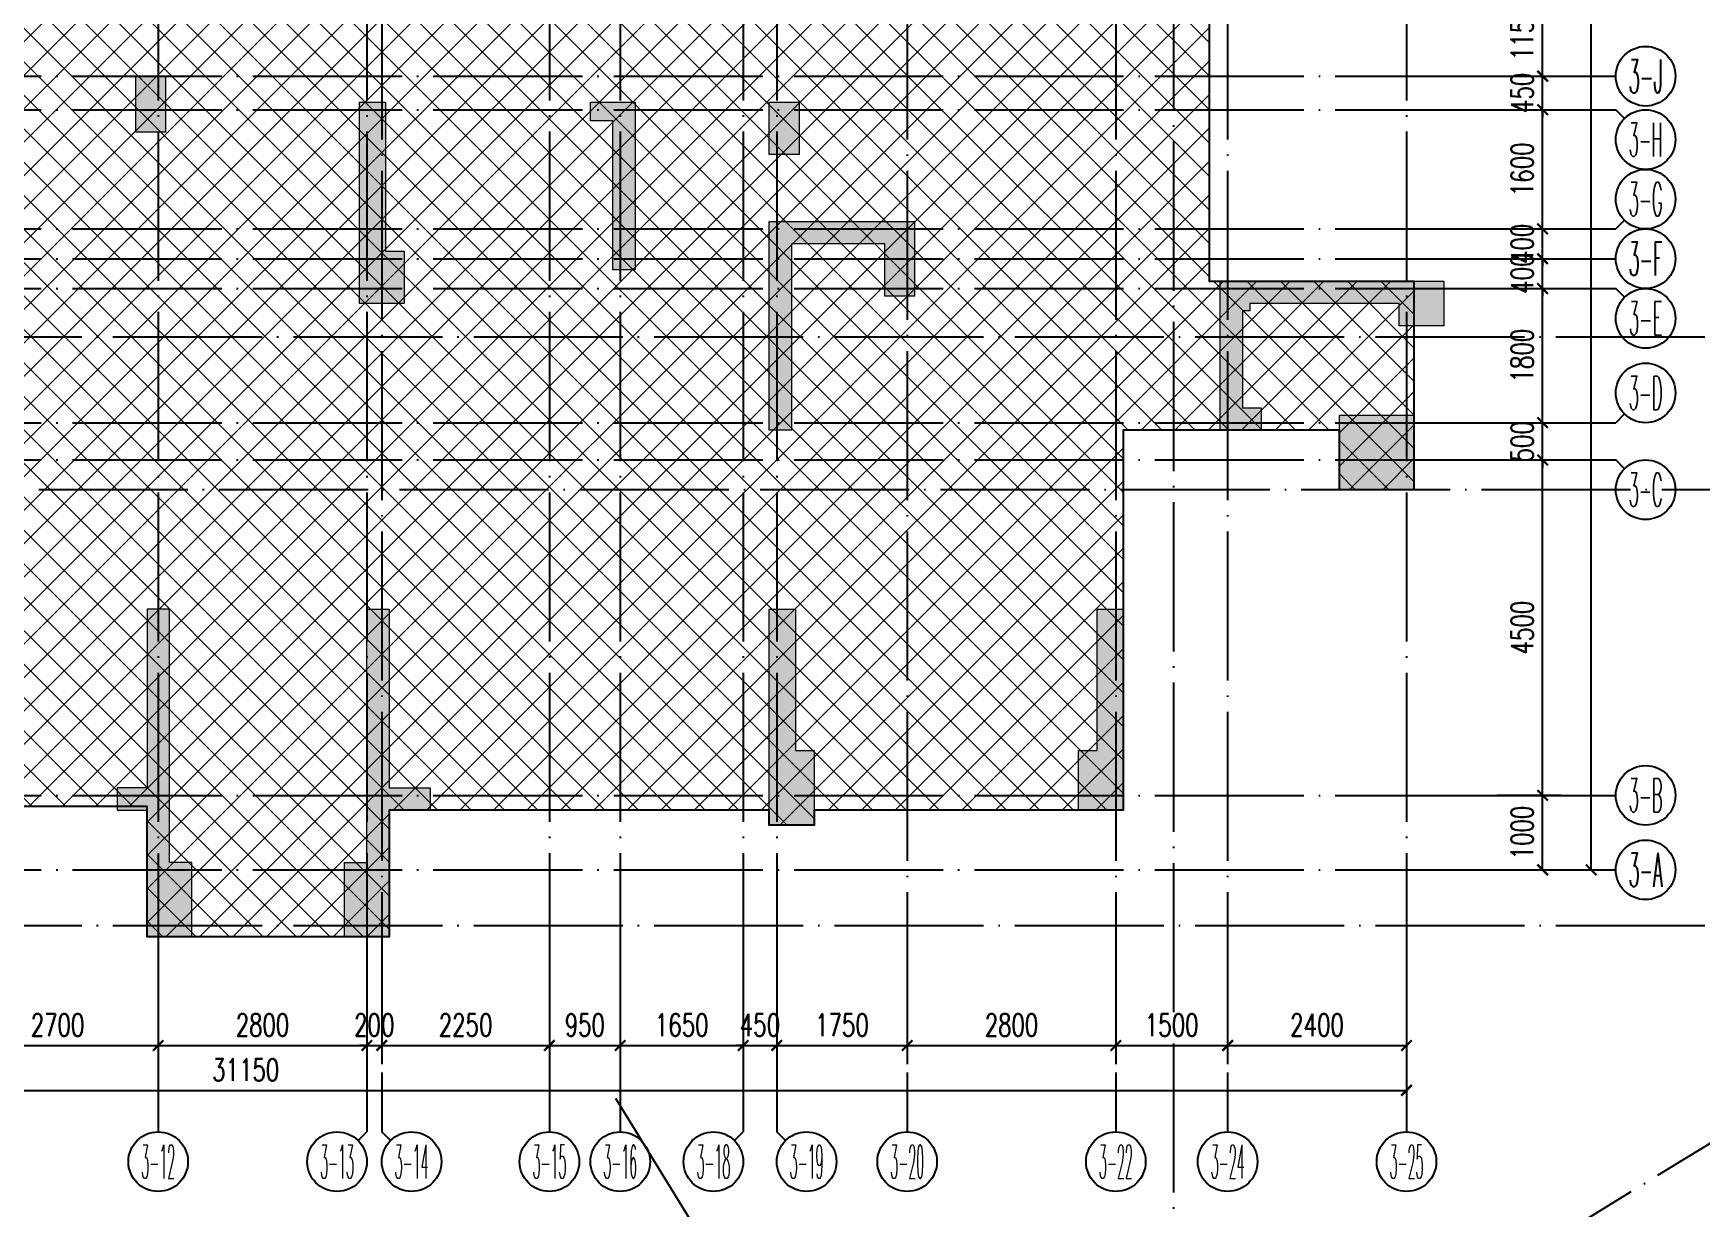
# Model space of a CAD drawing. Header units: millimetres. Extents: x 1089227 to 13101469, y 618865 to 10240562.
# Drawn here: x 1767987 to 1790359, y 4842725 to 4858482 of the extents above; entities that cross this region are included whole.
import ezdxf
from ezdxf.enums import TextEntityAlignment as Align

# ---------------------------------------------------------------- set-up
doc = ezdxf.new("R2010")
doc.units = ezdxf.units.MM
doc.header["$LTSCALE"] = 1000
doc.header["$PDMODE"] = 3
doc.header["$PDSIZE"] = 200
doc.linetypes.add('DOTE', pattern=[2.42, 2, -0.2, 0.02, -0.2])
doc.layers.get('0').update_dxf_attribs({"linetype": 'CONTINUOUS'})
doc.layers.get('Defpoints').update_dxf_attribs({"linetype": 'CONTINUOUS'})
for name, color, linetype in [('AXIS', 3, 'CONTINUOUS'), ('AXIS_TEXT', 7, 'CONTINUOUS'), ('C-H', 8, 'CONTINUOUS'), ('DOTE', 1, 'DOTE'), ('S-EDGE', 210, 'CONTINUOUS')]:
    doc.layers.add(name, color=color, linetype=linetype)
doc.layers.add('S-SLAB-HATCH', color=73, linetype='CONTINUOUS', lineweight=0)
doc.layers.add('S-WALL', color=31, linetype='CONTINUOUS', lineweight=0)
doc.styles.add('_TCH_AXIS', font='COMPLEX', dxfattribs={"bigfont": 'AllInOneBig.shx'})
doc.styles.add('_TCH_DIM_T3', font='SIMPLEX', dxfattribs={"width": 0.705882, "bigfont": 'AllInOneBig.shx'})
doc.styles.add('COMPLEX', font='COMPLEX', dxfattribs={"bigfont": 'AllInOneBig.shx'})
doc.dimstyles.new('_TCH_ARCH&&100', dxfattribs={"dimtxt": 297.5, "dimasz": 100, "dimexe": 250, "dimexo": 300, "dimgap": 126.25, "dimtad": 1, "dimdec": 0, "dimzin": 0, "dimdsep": 46, "dimtxsty": '_TCH_DIM_T3', "dimblk": 'ARCHTICK', "dimcen": 0.09, "dimclrt": 7, "dimazin": 2, "dimtfac": 1, "dimtdec": 0, "dimtix": 1, "dimtmove": 2, "dimatfit": 3, "dimfxl": 0, "dimtolj": 1, "dimtzin": 0, "dimarcsym": 0})

# ---------------------------------------------------------------- blocks, each defined once
blk = doc.blocks.new('_AXISO')
blk.add_circle((0, 0), 0.5)
at = {"layer": 'AXIS_TEXT', "style": 'COMPLEX', "width": 1.041667}
blk.add_attdef('A', text='', height=0.56, dxfattribs=at).set_placement((-0.25, -0.28), (0.25, -0.28), align=Align.FIT)
blk = doc.blocks.new('_ArchTick')
at = {"color": 0, "linetype": 'ByBlock', "const_width": 0.3}
blk.add_lwpolyline([(-0.71, -0.71), (0.71, 0.71)], dxfattribs=at)
blk = doc.blocks.new('*D119')
at = {"layer": 'AXIS', "color": 0, "lineweight": -2, "transparency": 16777216}
for p, q in [((-146174, 20732), (-146174, 18837)), ((-115024, 20732), (-115024, 18837)), ((-146174, 19087), (-115024, 19087))]:
    blk.add_line(p, q, dxfattribs=at)
at = {"layer": 'Defpoints', "color": 0, "transparency": 16777216}
for p in [(-146174, 21032), (-115024, 21032), (-115024, 19087)]:
    blk.add_point(p, dxfattribs=at)
at = {"layer": 'AXIS', "color": 0, "lineweight": -2, "transparency": 16777216, "xscale": 100, "yscale": 100, "zscale": 100, "rotation": 180}
blk.add_blockref('_ArchTick', (-146174, 19087), dxfattribs=at)
at = {"layer": 'AXIS', "color": 0, "lineweight": -2, "transparency": 16777216, "xscale": 100, "yscale": 100, "zscale": 100}
blk.add_blockref('_ArchTick', (-115024, 19087), dxfattribs=at)
at = {"layer": 'AXIS', "color": 7, "transparency": 16777216, "insert": (-130599, 19362), "char_height": 297.5, "attachment_point": 5, "style": '_TCH_DIM_T3'}
blk.add_mtext('\\A1;31150', dxfattribs=at)
blk = doc.blocks.new('*D125')
at = {"layer": 'AXIS', "color": 0, "lineweight": -2, "transparency": 16777216}
for p, q in [((-134474, 20732), (-134474, 19439)), ((-131774, 20732), (-131774, 19439)), ((-134474, 19689), (-131774, 19689))]:
    blk.add_line(p, q, dxfattribs=at)
at = {"layer": 'Defpoints', "color": 0, "transparency": 16777216}
for p in [(-134474, 21032), (-131774, 21032), (-131774, 19689)]:
    blk.add_point(p, dxfattribs=at)
at = {"layer": 'AXIS', "color": 0, "lineweight": -2, "transparency": 16777216, "xscale": 100, "yscale": 100, "zscale": 100, "rotation": 180}
blk.add_blockref('_ArchTick', (-134474, 19689), dxfattribs=at)
at = {"layer": 'AXIS', "color": 0, "lineweight": -2, "transparency": 16777216, "xscale": 100, "yscale": 100, "zscale": 100}
blk.add_blockref('_ArchTick', (-131774, 19689), dxfattribs=at)
at = {"layer": 'AXIS', "color": 7, "transparency": 16777216, "insert": (-133124, 19964), "char_height": 297.5, "attachment_point": 5, "style": '_TCH_DIM_T3'}
blk.add_mtext('\\A1;2700', dxfattribs=at)
blk = doc.blocks.new('*D126')
at = {"layer": 'AXIS', "color": 0, "lineweight": -2, "transparency": 16777216}
for p, q in [((-131774, 20732), (-131774, 19439)), ((-128974, 20732), (-128974, 19439)), ((-131774, 19689), (-128974, 19689))]:
    blk.add_line(p, q, dxfattribs=at)
at = {"layer": 'Defpoints', "color": 0, "transparency": 16777216}
for p in [(-131774, 21032), (-128974, 21032), (-128974, 19689)]:
    blk.add_point(p, dxfattribs=at)
at = {"layer": 'AXIS', "color": 0, "lineweight": -2, "transparency": 16777216, "xscale": 100, "yscale": 100, "zscale": 100, "rotation": 180}
blk.add_blockref('_ArchTick', (-131774, 19689), dxfattribs=at)
at = {"layer": 'AXIS', "color": 0, "lineweight": -2, "transparency": 16777216, "xscale": 100, "yscale": 100, "zscale": 100}
blk.add_blockref('_ArchTick', (-128974, 19689), dxfattribs=at)
at = {"layer": 'AXIS', "color": 7, "transparency": 16777216, "insert": (-130374, 19964), "char_height": 297.5, "attachment_point": 5, "style": '_TCH_DIM_T3'}
blk.add_mtext('\\A1;2800', dxfattribs=at)
blk = doc.blocks.new('*D127')
at = {"layer": 'AXIS', "color": 0, "lineweight": -2, "transparency": 16777216}
for p, q in [((-128974, 20732), (-128974, 19439)), ((-128774, 20732), (-128774, 19439)), ((-128974, 19689), (-129074, 19689)), ((-128974, 19689), (-128774, 19689)), ((-128774, 19689), (-128674, 19689))]:
    blk.add_line(p, q, dxfattribs=at)
at = {"layer": 'Defpoints', "color": 0, "transparency": 16777216}
for p in [(-128974, 21032), (-128774, 21032), (-128774, 19689)]:
    blk.add_point(p, dxfattribs=at)
at = {"layer": 'AXIS', "color": 0, "lineweight": -2, "transparency": 16777216, "xscale": 100, "yscale": 100, "zscale": 100}
blk.add_blockref('_ArchTick', (-128974, 19689), dxfattribs=at)
at = {"layer": 'AXIS', "color": 0, "lineweight": -2, "transparency": 16777216, "xscale": 100, "yscale": 100, "zscale": 100, "rotation": 180}
blk.add_blockref('_ArchTick', (-128774, 19689), dxfattribs=at)
at = {"layer": 'AXIS', "color": 7, "transparency": 16777216, "insert": (-128874, 19964), "char_height": 297.5, "attachment_point": 5, "style": '_TCH_DIM_T3'}
blk.add_mtext('\\A1;200', dxfattribs=at)
blk = doc.blocks.new('*D128')
at = {"layer": 'AXIS', "color": 0, "lineweight": -2, "transparency": 16777216}
for p, q in [((-128774, 20732), (-128774, 19439)), ((-126524, 20732), (-126524, 19439)), ((-128774, 19689), (-126524, 19689))]:
    blk.add_line(p, q, dxfattribs=at)
at = {"layer": 'Defpoints', "color": 0, "transparency": 16777216}
for p in [(-128774, 21032), (-126524, 21032), (-126524, 19689)]:
    blk.add_point(p, dxfattribs=at)
at = {"layer": 'AXIS', "color": 0, "lineweight": -2, "transparency": 16777216, "xscale": 100, "yscale": 100, "zscale": 100, "rotation": 180}
blk.add_blockref('_ArchTick', (-128774, 19689), dxfattribs=at)
at = {"layer": 'AXIS', "color": 0, "lineweight": -2, "transparency": 16777216, "xscale": 100, "yscale": 100, "zscale": 100}
blk.add_blockref('_ArchTick', (-126524, 19689), dxfattribs=at)
at = {"layer": 'AXIS', "color": 7, "transparency": 16777216, "insert": (-127649, 19964), "char_height": 297.5, "attachment_point": 5, "style": '_TCH_DIM_T3'}
blk.add_mtext('\\A1;2250', dxfattribs=at)
blk = doc.blocks.new('*D129')
at = {"layer": 'AXIS', "color": 0, "lineweight": -2, "transparency": 16777216}
for p, q in [((-126524, 20732), (-126524, 19439)), ((-125574, 20732), (-125574, 19439)), ((-126524, 19689), (-125574, 19689))]:
    blk.add_line(p, q, dxfattribs=at)
at = {"layer": 'Defpoints', "color": 0, "transparency": 16777216}
for p in [(-126524, 21032), (-125574, 21032), (-125574, 19689)]:
    blk.add_point(p, dxfattribs=at)
at = {"layer": 'AXIS', "color": 0, "lineweight": -2, "transparency": 16777216, "xscale": 100, "yscale": 100, "zscale": 100, "rotation": 180}
blk.add_blockref('_ArchTick', (-126524, 19689), dxfattribs=at)
at = {"layer": 'AXIS', "color": 0, "lineweight": -2, "transparency": 16777216, "xscale": 100, "yscale": 100, "zscale": 100}
blk.add_blockref('_ArchTick', (-125574, 19689), dxfattribs=at)
at = {"layer": 'AXIS', "color": 7, "transparency": 16777216, "insert": (-126049, 19964), "char_height": 297.5, "attachment_point": 5, "style": '_TCH_DIM_T3'}
blk.add_mtext('\\A1;950', dxfattribs=at)
blk = doc.blocks.new('*D130')
at = {"layer": 'AXIS', "color": 0, "lineweight": -2, "transparency": 16777216}
for p, q in [((-125574, 20732), (-125574, 19439)), ((-123924, 20732), (-123924, 19439)), ((-125574, 19689), (-123924, 19689))]:
    blk.add_line(p, q, dxfattribs=at)
at = {"layer": 'Defpoints', "color": 0, "transparency": 16777216}
for p in [(-125574, 21032), (-123924, 21032), (-123924, 19689)]:
    blk.add_point(p, dxfattribs=at)
at = {"layer": 'AXIS', "color": 0, "lineweight": -2, "transparency": 16777216, "xscale": 100, "yscale": 100, "zscale": 100, "rotation": 180}
blk.add_blockref('_ArchTick', (-125574, 19689), dxfattribs=at)
at = {"layer": 'AXIS', "color": 0, "lineweight": -2, "transparency": 16777216, "xscale": 100, "yscale": 100, "zscale": 100}
blk.add_blockref('_ArchTick', (-123924, 19689), dxfattribs=at)
at = {"layer": 'AXIS', "color": 7, "transparency": 16777216, "insert": (-124749, 19964), "char_height": 297.5, "attachment_point": 5, "style": '_TCH_DIM_T3'}
blk.add_mtext('\\A1;1650', dxfattribs=at)
blk = doc.blocks.new('*D131')
at = {"layer": 'AXIS', "color": 0, "lineweight": -2, "transparency": 16777216}
for p, q in [((-123924, 20732), (-123924, 19439)), ((-123474, 20732), (-123474, 19439)), ((-123924, 19689), (-124024, 19689)), ((-123924, 19689), (-123474, 19689)), ((-123474, 19689), (-123374, 19689))]:
    blk.add_line(p, q, dxfattribs=at)
at = {"layer": 'Defpoints', "color": 0, "transparency": 16777216}
for p in [(-123924, 21032), (-123474, 21032), (-123474, 19689)]:
    blk.add_point(p, dxfattribs=at)
at = {"layer": 'AXIS', "color": 0, "lineweight": -2, "transparency": 16777216, "xscale": 100, "yscale": 100, "zscale": 100}
blk.add_blockref('_ArchTick', (-123924, 19689), dxfattribs=at)
at = {"layer": 'AXIS', "color": 0, "lineweight": -2, "transparency": 16777216, "xscale": 100, "yscale": 100, "zscale": 100, "rotation": 180}
blk.add_blockref('_ArchTick', (-123474, 19689), dxfattribs=at)
at = {"layer": 'AXIS', "color": 7, "transparency": 16777216, "insert": (-123699, 19964), "char_height": 297.5, "attachment_point": 5, "style": '_TCH_DIM_T3'}
blk.add_mtext('\\A1;450', dxfattribs=at)
blk = doc.blocks.new('*D132')
at = {"layer": 'AXIS', "color": 0, "lineweight": -2, "transparency": 16777216}
for p, q in [((-123474, 20732), (-123474, 19439)), ((-121724, 20732), (-121724, 19439)), ((-123474, 19689), (-121724, 19689))]:
    blk.add_line(p, q, dxfattribs=at)
at = {"layer": 'Defpoints', "color": 0, "transparency": 16777216}
for p in [(-123474, 21032), (-121724, 21032), (-121724, 19689)]:
    blk.add_point(p, dxfattribs=at)
at = {"layer": 'AXIS', "color": 0, "lineweight": -2, "transparency": 16777216, "xscale": 100, "yscale": 100, "zscale": 100, "rotation": 180}
blk.add_blockref('_ArchTick', (-123474, 19689), dxfattribs=at)
at = {"layer": 'AXIS', "color": 0, "lineweight": -2, "transparency": 16777216, "xscale": 100, "yscale": 100, "zscale": 100}
blk.add_blockref('_ArchTick', (-121724, 19689), dxfattribs=at)
at = {"layer": 'AXIS', "color": 7, "transparency": 16777216, "insert": (-122599, 19964), "char_height": 297.5, "attachment_point": 5, "style": '_TCH_DIM_T3'}
blk.add_mtext('\\A1;1750', dxfattribs=at)
blk = doc.blocks.new('*D133')
at = {"layer": 'AXIS', "color": 0, "lineweight": -2, "transparency": 16777216}
for p, q in [((-121724, 20732), (-121724, 19439)), ((-118924, 20732), (-118924, 19439)), ((-121724, 19689), (-118924, 19689))]:
    blk.add_line(p, q, dxfattribs=at)
at = {"layer": 'Defpoints', "color": 0, "transparency": 16777216}
for p in [(-121724, 21032), (-118924, 21032), (-118924, 19689)]:
    blk.add_point(p, dxfattribs=at)
at = {"layer": 'AXIS', "color": 0, "lineweight": -2, "transparency": 16777216, "xscale": 100, "yscale": 100, "zscale": 100, "rotation": 180}
blk.add_blockref('_ArchTick', (-121724, 19689), dxfattribs=at)
at = {"layer": 'AXIS', "color": 0, "lineweight": -2, "transparency": 16777216, "xscale": 100, "yscale": 100, "zscale": 100}
blk.add_blockref('_ArchTick', (-118924, 19689), dxfattribs=at)
at = {"layer": 'AXIS', "color": 7, "transparency": 16777216, "insert": (-120324, 19964), "char_height": 297.5, "attachment_point": 5, "style": '_TCH_DIM_T3'}
blk.add_mtext('\\A1;2800', dxfattribs=at)
blk = doc.blocks.new('*D134')
at = {"layer": 'AXIS', "color": 0, "lineweight": -2, "transparency": 16777216}
for p, q in [((-118924, 20732), (-118924, 19439)), ((-117424, 20732), (-117424, 19439)), ((-118924, 19689), (-117424, 19689))]:
    blk.add_line(p, q, dxfattribs=at)
at = {"layer": 'Defpoints', "color": 0, "transparency": 16777216}
for p in [(-118924, 21032), (-117424, 21032), (-117424, 19689)]:
    blk.add_point(p, dxfattribs=at)
at = {"layer": 'AXIS', "color": 0, "lineweight": -2, "transparency": 16777216, "xscale": 100, "yscale": 100, "zscale": 100, "rotation": 180}
blk.add_blockref('_ArchTick', (-118924, 19689), dxfattribs=at)
at = {"layer": 'AXIS', "color": 0, "lineweight": -2, "transparency": 16777216, "xscale": 100, "yscale": 100, "zscale": 100}
blk.add_blockref('_ArchTick', (-117424, 19689), dxfattribs=at)
at = {"layer": 'AXIS', "color": 7, "transparency": 16777216, "insert": (-118174, 19964), "char_height": 297.5, "attachment_point": 5, "style": '_TCH_DIM_T3'}
blk.add_mtext('\\A1;1500', dxfattribs=at)
blk = doc.blocks.new('*D135')
at = {"layer": 'AXIS', "color": 0, "lineweight": -2, "transparency": 16777216}
for p, q in [((-117424, 20732), (-117424, 19439)), ((-115024, 20732), (-115024, 19439)), ((-117424, 19689), (-115024, 19689))]:
    blk.add_line(p, q, dxfattribs=at)
at = {"layer": 'Defpoints', "color": 0, "transparency": 16777216}
for p in [(-117424, 21032), (-115024, 21032), (-115024, 19689)]:
    blk.add_point(p, dxfattribs=at)
at = {"layer": 'AXIS', "color": 0, "lineweight": -2, "transparency": 16777216, "xscale": 100, "yscale": 100, "zscale": 100, "rotation": 180}
blk.add_blockref('_ArchTick', (-117424, 19689), dxfattribs=at)
at = {"layer": 'AXIS', "color": 0, "lineweight": -2, "transparency": 16777216, "xscale": 100, "yscale": 100, "zscale": 100}
blk.add_blockref('_ArchTick', (-115024, 19689), dxfattribs=at)
at = {"layer": 'AXIS', "color": 7, "transparency": 16777216, "insert": (-116224, 19964), "char_height": 297.5, "attachment_point": 5, "style": '_TCH_DIM_T3'}
blk.add_mtext('\\A1;2400', dxfattribs=at)
blk = doc.blocks.new('*D160')
at = {"layer": 'AXIS', "color": 0, "lineweight": -2, "transparency": 16777216}
for p, q in [((-113808, 58546), (-112296, 58546)), ((-112546, 22046), (-112546, 58546)), ((-113808, 22046), (-112296, 22046))]:
    blk.add_line(p, q, dxfattribs=at)
at = {"layer": 'Defpoints', "color": 0, "transparency": 16777216}
for p in [(-114108, 58546), (-112546, 58546), (-114108, 22046)]:
    blk.add_point(p, dxfattribs=at)
at = {"layer": 'AXIS', "color": 0, "lineweight": -2, "transparency": 16777216, "xscale": 100, "yscale": 100, "zscale": 100}
for p, rotation in [((-112546, 58546), 90), ((-112546, 22046), 270)]:
    blk.add_blockref('_ArchTick', p, dxfattribs=dict(at, rotation=rotation))
at = {"layer": 'AXIS', "color": 7, "transparency": 16777216, "insert": (-112821, 40296), "char_height": 297.5, "attachment_point": 5, "rotation": 90, "style": '_TCH_DIM_T3'}
blk.add_mtext('\\A1;36500', dxfattribs=at)
blk = doc.blocks.new('*D161')
at = {"layer": 'AXIS', "color": 0, "lineweight": -2, "transparency": 16777216}
for p, q in [((-113808, 23046), (-112947, 23046)), ((-113197, 22046), (-113197, 23046)), ((-113808, 22046), (-112947, 22046))]:
    blk.add_line(p, q, dxfattribs=at)
at = {"layer": 'Defpoints', "color": 0, "transparency": 16777216}
for p in [(-114108, 23046), (-113197, 23046), (-114108, 22046)]:
    blk.add_point(p, dxfattribs=at)
at = {"layer": 'AXIS', "color": 0, "lineweight": -2, "transparency": 16777216, "xscale": 100, "yscale": 100, "zscale": 100}
for p, rotation in [((-113197, 23046), 90), ((-113197, 22046), 270)]:
    blk.add_blockref('_ArchTick', p, dxfattribs=dict(at, rotation=rotation))
at = {"layer": 'AXIS', "color": 7, "transparency": 16777216, "insert": (-113472, 22546), "char_height": 297.5, "attachment_point": 5, "rotation": 90, "style": '_TCH_DIM_T3'}
blk.add_mtext('\\A1;1000', dxfattribs=at)
blk = doc.blocks.new('*D162')
at = {"layer": 'AXIS', "color": 0, "lineweight": -2, "transparency": 16777216}
for p, q in [((-113808, 27546), (-112947, 27546)), ((-113197, 23046), (-113197, 27546)), ((-113808, 23046), (-112947, 23046))]:
    blk.add_line(p, q, dxfattribs=at)
at = {"layer": 'Defpoints', "color": 0, "transparency": 16777216}
for p in [(-114108, 27546), (-113197, 27546), (-114108, 23046)]:
    blk.add_point(p, dxfattribs=at)
at = {"layer": 'AXIS', "color": 0, "lineweight": -2, "transparency": 16777216, "xscale": 100, "yscale": 100, "zscale": 100}
for p, rotation in [((-113197, 27546), 90), ((-113197, 23046), 270)]:
    blk.add_blockref('_ArchTick', p, dxfattribs=dict(at, rotation=rotation))
at = {"layer": 'AXIS', "color": 7, "transparency": 16777216, "insert": (-113472, 25296), "char_height": 297.5, "attachment_point": 5, "rotation": 90, "style": '_TCH_DIM_T3'}
blk.add_mtext('\\A1;4500', dxfattribs=at)
blk = doc.blocks.new('*D163')
at = {"layer": 'AXIS', "color": 0, "lineweight": -2, "transparency": 16777216}
for p, q in [((-113808, 28046), (-112947, 28046)), ((-113197, 28046), (-113197, 28146)), ((-113197, 27546), (-113197, 28046)), ((-113808, 27546), (-112947, 27546)), ((-113197, 27546), (-113197, 27446))]:
    blk.add_line(p, q, dxfattribs=at)
at = {"layer": 'Defpoints', "color": 0, "transparency": 16777216}
for p in [(-114108, 28046), (-113197, 28046), (-114108, 27546)]:
    blk.add_point(p, dxfattribs=at)
at = {"layer": 'AXIS', "color": 0, "lineweight": -2, "transparency": 16777216, "xscale": 100, "yscale": 100, "zscale": 100}
for p, rotation in [((-113197, 28046), 270), ((-113197, 27546), 90)]:
    blk.add_blockref('_ArchTick', p, dxfattribs=dict(at, rotation=rotation))
at = {"layer": 'AXIS', "color": 7, "transparency": 16777216, "insert": (-113472, 27796), "char_height": 297.5, "attachment_point": 5, "rotation": 90, "style": '_TCH_DIM_T3'}
blk.add_mtext('\\A1;500', dxfattribs=at)
blk = doc.blocks.new('*D164')
at = {"layer": 'AXIS', "color": 0, "lineweight": -2, "transparency": 16777216}
for p, q in [((-113808, 29846), (-112947, 29846)), ((-113197, 28046), (-113197, 29846)), ((-113808, 28046), (-112947, 28046))]:
    blk.add_line(p, q, dxfattribs=at)
at = {"layer": 'Defpoints', "color": 0, "transparency": 16777216}
for p in [(-114108, 29846), (-113197, 29846), (-114108, 28046)]:
    blk.add_point(p, dxfattribs=at)
at = {"layer": 'AXIS', "color": 0, "lineweight": -2, "transparency": 16777216, "xscale": 100, "yscale": 100, "zscale": 100}
for p, rotation in [((-113197, 29846), 90), ((-113197, 28046), 270)]:
    blk.add_blockref('_ArchTick', p, dxfattribs=dict(at, rotation=rotation))
at = {"layer": 'AXIS', "color": 7, "transparency": 16777216, "insert": (-113472, 28946), "char_height": 297.5, "attachment_point": 5, "rotation": 90, "style": '_TCH_DIM_T3'}
blk.add_mtext('\\A1;1800', dxfattribs=at)
blk = doc.blocks.new('*D165')
at = {"layer": 'AXIS', "color": 0, "lineweight": -2, "transparency": 16777216}
for p, q in [((-113808, 30246), (-112947, 30246)), ((-113197, 30246), (-113197, 30346)), ((-113197, 29846), (-113197, 30246)), ((-113808, 29846), (-112947, 29846)), ((-113197, 29846), (-113197, 29746))]:
    blk.add_line(p, q, dxfattribs=at)
at = {"layer": 'Defpoints', "color": 0, "transparency": 16777216}
for p in [(-114108, 30246), (-113197, 30246), (-114108, 29846)]:
    blk.add_point(p, dxfattribs=at)
at = {"layer": 'AXIS', "color": 0, "lineweight": -2, "transparency": 16777216, "xscale": 100, "yscale": 100, "zscale": 100}
for p, rotation in [((-113197, 30246), 270), ((-113197, 29846), 90)]:
    blk.add_blockref('_ArchTick', p, dxfattribs=dict(at, rotation=rotation))
at = {"layer": 'AXIS', "color": 7, "transparency": 16777216, "insert": (-113472, 30046), "char_height": 297.5, "attachment_point": 5, "rotation": 90, "style": '_TCH_DIM_T3'}
blk.add_mtext('\\A1;400', dxfattribs=at)
blk = doc.blocks.new('*D166')
at = {"layer": 'AXIS', "color": 0, "lineweight": -2, "transparency": 16777216}
for p, q in [((-113197, 30646), (-113197, 30746)), ((-113808, 30646), (-112947, 30646)), ((-113197, 30246), (-113197, 30646)), ((-113808, 30246), (-112947, 30246)), ((-113197, 30246), (-113197, 30146))]:
    blk.add_line(p, q, dxfattribs=at)
at = {"layer": 'Defpoints', "color": 0, "transparency": 16777216}
for p in [(-114108, 30646), (-113197, 30646), (-114108, 30246)]:
    blk.add_point(p, dxfattribs=at)
at = {"layer": 'AXIS', "color": 0, "lineweight": -2, "transparency": 16777216, "xscale": 100, "yscale": 100, "zscale": 100}
for p, rotation in [((-113197, 30646), 270), ((-113197, 30246), 90)]:
    blk.add_blockref('_ArchTick', p, dxfattribs=dict(at, rotation=rotation))
at = {"layer": 'AXIS', "color": 7, "transparency": 16777216, "insert": (-113472, 30446), "char_height": 297.5, "attachment_point": 5, "rotation": 90, "style": '_TCH_DIM_T3'}
blk.add_mtext('\\A1;400', dxfattribs=at)
blk = doc.blocks.new('*D167')
at = {"layer": 'AXIS', "color": 0, "lineweight": -2, "transparency": 16777216}
for p, q in [((-113808, 32246), (-112947, 32246)), ((-113197, 30646), (-113197, 32246)), ((-113808, 30646), (-112947, 30646))]:
    blk.add_line(p, q, dxfattribs=at)
at = {"layer": 'Defpoints', "color": 0, "transparency": 16777216}
for p in [(-114108, 32246), (-113197, 32246), (-114108, 30646)]:
    blk.add_point(p, dxfattribs=at)
at = {"layer": 'AXIS', "color": 0, "lineweight": -2, "transparency": 16777216, "xscale": 100, "yscale": 100, "zscale": 100}
for p, rotation in [((-113197, 32246), 90), ((-113197, 30646), 270)]:
    blk.add_blockref('_ArchTick', p, dxfattribs=dict(at, rotation=rotation))
at = {"layer": 'AXIS', "color": 7, "transparency": 16777216, "insert": (-113472, 31446), "char_height": 297.5, "attachment_point": 5, "rotation": 90, "style": '_TCH_DIM_T3'}
blk.add_mtext('\\A1;1600', dxfattribs=at)
blk = doc.blocks.new('*D168')
at = {"layer": 'AXIS', "color": 0, "lineweight": -2, "transparency": 16777216}
for p, q in [((-113808, 32696), (-112947, 32696)), ((-113197, 32696), (-113197, 32796)), ((-113197, 32246), (-113197, 32696)), ((-113808, 32246), (-112947, 32246)), ((-113197, 32246), (-113197, 32146))]:
    blk.add_line(p, q, dxfattribs=at)
at = {"layer": 'Defpoints', "color": 0, "transparency": 16777216}
for p in [(-114108, 32696), (-113197, 32696), (-114108, 32246)]:
    blk.add_point(p, dxfattribs=at)
at = {"layer": 'AXIS', "color": 0, "lineweight": -2, "transparency": 16777216, "xscale": 100, "yscale": 100, "zscale": 100}
for p, rotation in [((-113197, 32696), 270), ((-113197, 32246), 90)]:
    blk.add_blockref('_ArchTick', p, dxfattribs=dict(at, rotation=rotation))
at = {"layer": 'AXIS', "color": 7, "transparency": 16777216, "insert": (-113472, 32471), "char_height": 297.5, "attachment_point": 5, "rotation": 90, "style": '_TCH_DIM_T3'}
blk.add_mtext('\\A1;450', dxfattribs=at)
blk = doc.blocks.new('*D169')
at = {"layer": 'AXIS', "color": 0, "lineweight": -2, "transparency": 16777216}
for p, q in [((-113808, 33846), (-112947, 33846)), ((-113197, 32696), (-113197, 33846)), ((-113808, 32696), (-112947, 32696))]:
    blk.add_line(p, q, dxfattribs=at)
at = {"layer": 'Defpoints', "color": 0, "transparency": 16777216}
for p in [(-114108, 33846), (-113197, 33846), (-114108, 32696)]:
    blk.add_point(p, dxfattribs=at)
at = {"layer": 'AXIS', "color": 0, "lineweight": -2, "transparency": 16777216, "xscale": 100, "yscale": 100, "zscale": 100}
for p, rotation in [((-113197, 33846), 90), ((-113197, 32696), 270)]:
    blk.add_blockref('_ArchTick', p, dxfattribs=dict(at, rotation=rotation))
at = {"layer": 'AXIS', "color": 7, "transparency": 16777216, "insert": (-113472, 33271), "char_height": 297.5, "attachment_point": 5, "rotation": 90, "style": '_TCH_DIM_T3'}
blk.add_mtext('\\A1;1150', dxfattribs=at)
blk = doc.blocks.new('裙房轴网260428')
at = {"layer": 'DOTE', "color": 16, "linetype": 'DOTE'}
for p, q in [((-118150, 80217.5), (-118150, -1000)), ((-163840, 29200), (-43972.1, 29200)), ((-147897.2, 27150), (-101831.4, 27150)), ((-163840, 21300), (-43972.1, 21300)), ((-187949.8, -28914.8), (-108051.9, 20158.4)), ((-125637.9, 18983.6), (-106904.2, -11517.2))]:
    blk.add_line(p, q, dxfattribs=at)
blk = doc.blocks.new('A$C6E8A2456')
at = {"layer": 'S-SLAB-HATCH'}
h = blk.add_hatch(dxfattribs=at)
h.set_pattern_fill('ANSI37', color=251, scale=200)
h.set_pattern_definition([(45, (-2451873.96, 1550581.15), (-224.506403, 224.506403), []), (135, (-2451873.96, 1550581.15), (-224.506403, -224.506403), [])])
h.paths.add_polyline_path([(51549, 40513), (51549, 36813), (54849, 36813), (54849, 34213), (55049, 34213), (55049, 33413), (54849, 33413), (54849, 28413), (55049, 28413), (55049, 26713), (54449, 26713), (54449, 23813), (54449, 23813), (54449, 23313), (54249, 23313), (54249, 18962), (54249, 18162), (54249, 15713), (54449, 15713), (54449, 15213), (54449, 15213), (54449, 11013), (57199, 11013), (57199, 8213), (56199, 8213), (56199, 9013), (53299, 9013), (53299, 3913), (49149, 3913), (49149, 3713), (48549, 3713), (48549, 3913), (43449, 3913), (43449, 2213), (40199, 2213), (40199, 3963), (35349, 3963), (35349, 3213), (34649, 3213), (34649, 3413), (25849, 3411), (25849, 11363), (28049, 11363), (28049, 22913), (27849, 22913), (27849, 34313), (28049, 34313), (28049, 36613), (31349, 36613), (31349, 40513), (32149, 40513), (32149, 39813), (35449, 39813), (35449, 40113), (35949, 40113), (35949, 39963), (46949, 39963), (46949, 40113), (47449, 40113), (47449, 39963), (50749, 39963), (50749, 40513)])
at = {"layer": 'S-EDGE'}
blk.add_lwpolyline([(54449, 15213), (54449, 11013), (57199, 11013), (57199, 8213), (56199, 8213), (56199, 9013), (53299, 9013), (53299, 3913), (49149, 3913), (49149, 3713), (48549, 3713), (48549, 3913), (43449, 3913), (43449, 2213), (40199, 2213), (40199, 3963), (35349, 3963)], dxfattribs=at)
blk = doc.blocks.new('QZ-TL-0808')
at = {"layer": 'C-H'}
for points in [[(-92141, -63068), (-91741, -63068), (-91741, -63818), (-92141, -63818)], [(-88791, -63418), (-89141, -63418), (-89141, -66118), (-88541, -66118), (-88541, -65418), (-88791, -65418)], [(-86041, -63668), (-86041, -63418), (-85441, -63418), (-85441, -65668), (-85741, -65668), (-85741, -63668)], [(-83641, -63418), (-83241, -63418), (-83241, -64118), (-83641, -64118)], [(-83641, -65018), (-81691, -65018), (-81691, -66018), (-82091, -66018), (-82091, -65318), (-83341, -65318), (-83341, -67818), (-83641, -67818)], [(-77041, -67518), (-77041, -67818), (-77591, -67818), (-77591, -65818), (-74591, -65818), (-74591, -66418), (-75191, -66418), (-75191, -66118), (-77191, -66118), (-77191, -66218), (-77291, -66218), (-77291, -67518)], [(-75991, -67618), (-74991, -67618), (-74991, -68618), (-75991, -68618)], [(-91991, -74618), (-91391, -74618), (-91391, -73618), (-91691, -73618), (-91691, -70220), (-91991, -70220), (-91991, -72618), (-92391, -72618), (-92391, -72918), (-91991, -72918)], [(-89041, -70218), (-88741, -70220), (-88741, -72618), (-88191, -72618), (-88191, -72918), (-88741, -72918), (-88741, -74618), (-89341, -74618), (-89341, -73618), (-89041, -73618)], [(-83641, -70218), (-83291, -70218), (-83291, -72118), (-83041, -72118), (-83041, -73118), (-83641, -73118)], [(-79491, -72918), (-79491, -72118), (-79241, -72118), (-79241, -70218), (-78891, -70218), (-78891, -72918)]]:
    blk.add_hatch(color=256, dxfattribs=at).paths.add_polyline_path(points)
at = {"layer": 'S-WALL'}
for points in [[(-92141, -63068), (-91741, -63068), (-91741, -63818), (-92141, -63818)], [(-83641, -63418), (-83241, -63418), (-83241, -64118), (-83641, -64118)], [(-75991, -67618), (-74991, -67618), (-74991, -68618), (-75991, -68618)]]:
    blk.add_lwpolyline(points, close=True, dxfattribs=at)
for points in [[(-89141, -63418), (-88791, -63418), (-88791, -65418), (-88541, -65418), (-88541, -66118), (-89141, -66118), (-89141, -63418)], [(-86041, -63668), (-86041, -63418), (-85441, -63418), (-85441, -65668), (-85741, -65668), (-85741, -63668), (-86041, -63668), (-86041, -63418)], [(-83641, -65018), (-81691, -65018), (-81691, -66018), (-82091, -66018), (-82091, -65318), (-83341, -65318), (-83341, -67818), (-83641, -67818), (-83641, -65018)], [(-77041, -67518), (-77041, -67818), (-77591, -67818), (-77591, -65818), (-74591, -65818), (-74591, -66418), (-75191, -66418), (-75191, -66118), (-77191, -66118), (-77191, -66218), (-77291, -66218), (-77291, -67518), (-77041, -67518)], [(-91991, -74618), (-91391, -74618), (-91391, -73618), (-91691, -73618), (-91691, -70220), (-91991, -70220), (-91991, -72618), (-92391, -72618), (-92391, -72918), (-91991, -72918), (-91991, -74618)], [(-89041, -70218), (-88741, -70220), (-88741, -72618), (-88191, -72618), (-88191, -72918), (-88741, -72918), (-88741, -74618), (-89341, -74618), (-89341, -73618), (-89041, -73618), (-89041, -70218)], [(-83641, -70218), (-83291, -70218), (-83291, -72118), (-83041, -72118), (-83041, -73118), (-83641, -73118), (-83641, -70218)], [(-79491, -72918), (-79491, -72118), (-79241, -72118), (-79241, -70218), (-78891, -70218), (-78891, -72918), (-79491, -72918), (-79491, -72118)]]:
    blk.add_lwpolyline(points, dxfattribs=at)
blk = doc.blocks.new('塔楼轴网260428')
at = {"layer": 'AXIS'}
for p, q in [((-114108.2, 32695.6), (-112214.8, 32695.6)), ((-114108.2, 32245.6), (-112214.8, 32245.6)), ((-112097.6, 32128.5), (-112214.8, 32245.6)), ((-112097.6, 30762.8), (-112214.8, 30645.6)), ((-114108.2, 30645.6), (-112214.8, 30645.6)), ((-114108.2, 30245.6), (-112214.8, 30245.6)), ((-114108.2, 29845.6), (-112214.8, 29845.6)), ((-112097.6, 29728.5), (-112214.8, 29845.6)), ((-114108.2, 28045.6), (-112214.8, 28045.6)), ((-112097.6, 28162.8), (-112214.8, 28045.6)), ((-114108.2, 27545.6), (-112214.8, 27545.6)), ((-112097.6, 27428.5), (-112214.8, 27545.6)), ((-114108.2, 23045.6), (-112214.8, 23045.6)), ((-114108.2, 22045.6), (-112214.8, 22045.6)), ((-131773.7, 18841.8), (-131773.7, 18529.8)), ((-128973.7, 18841.8), (-128973.7, 18529.8)), ((-128773.7, 18841.8), (-128773.7, 18529.8)), ((-126523.7, 18841.8), (-126523.7, 18529.8)), ((-125573.7, 18841.8), (-125573.7, 18529.8)), ((-123923.7, 18841.8), (-123923.7, 18529.8)), ((-123473.7, 18841.8), (-123473.7, 18529.8)), ((-121723.7, 18841.8), (-121723.7, 18529.8)), ((-118923.7, 18841.8), (-118923.7, 18529.8)), ((-117423.7, 18841.8), (-117423.7, 18529.8)), ((-115023.7, 18841.8), (-115023.7, 18529.8)), ((-129090.9, 18412.7), (-128973.7, 18529.8)), ((-128656.6, 18412.7), (-128773.7, 18529.8)), ((-124040.9, 18412.7), (-123923.7, 18529.8)), ((-123356.6, 18412.7), (-123473.7, 18529.8))]:
    blk.add_line(p, q, dxfattribs=at)
at = {"layer": 'DOTE', "color": 14}
for p, q in [((-131773.7, 63411.5), (-131773.7, 18841.8)), ((-128973.7, 63411.5), (-128973.7, 18841.8)), ((-126523.7, 63411.5), (-126523.7, 18841.8)), ((-125573.7, 63411.5), (-125573.7, 18841.8)), ((-123923.7, 63411.5), (-123923.7, 18841.8)), ((-123473.7, 63411.5), (-123473.7, 18841.8)), ((-115023.7, 63411.5), (-115023.7, 18841.8)), ((-128773.7, 33846.7), (-128773.7, 18841.8)), ((-121723.7, 33845.6), (-121723.7, 18841.8)), ((-118923.7, 33845.6), (-118923.7, 18841.8)), ((-117423.7, 33845.6), (-117423.7, 18841.8)), ((-147441.8, 32695.6), (-114108.2, 32695.6)), ((-147441.8, 32245.6), (-114108.2, 32245.6)), ((-147441.8, 30645.6), (-114108.2, 30645.6)), ((-147441.8, 30245.6), (-114108.2, 30245.6)), ((-147441.8, 29845.6), (-114108.2, 29845.6)), ((-147441.8, 28045.6), (-114108.2, 28045.6)), ((-147441.8, 27545.6), (-114108.2, 27545.6)), ((-147441.8, 23045.6), (-114108.2, 23045.6)), ((-147441.8, 22045.6), (-114108.2, 22045.6))]:
    blk.add_line(p, q, dxfattribs=at)
at = {"layer": 'AXIS'}
ref = blk.add_blockref('_AXISO', (-111814.8, 32695.6), dxfattribs=dict(at, xscale=800, yscale=800, zscale=800))
ref.add_attrib('A', '3-J', dxfattribs={"layer": 'AXIS_TEXT', "height": 452.55, "style": '_TCH_AXIS', "width": 0.375}).set_placement((-112041, 32469.3), (-111588.5, 32469.3), align=Align.FIT)
ref = blk.add_blockref('_AXISO', (-111814.8, 31845.6), dxfattribs=dict(at, xscale=800, yscale=800, zscale=800))
ref.add_attrib('A', '3-H', dxfattribs={"layer": 'AXIS_TEXT', "height": 452.55, "style": '_TCH_AXIS', "width": 0.323077}).set_placement((-112041, 31619.3), (-111588.5, 31619.3), align=Align.FIT)
ref = blk.add_blockref('_AXISO', (-111814.8, 31045.6), dxfattribs=dict(at, xscale=800, yscale=800, zscale=800))
ref.add_attrib('A', '3-G', dxfattribs={"layer": 'AXIS_TEXT', "height": 452.55, "style": '_TCH_AXIS', "width": 0.333333}).set_placement((-112041, 30819.3), (-111588.5, 30819.3), align=Align.FIT)
ref = blk.add_blockref('_AXISO', (-111814.8, 30245.6), dxfattribs=dict(at, xscale=800, yscale=800, zscale=800))
ref.add_attrib('A', '3-F', dxfattribs={"layer": 'AXIS_TEXT', "height": 452.55, "style": '_TCH_AXIS', "width": 0.344262}).set_placement((-112041, 30019.3), (-111588.5, 30019.3), align=Align.FIT)
ref = blk.add_blockref('_AXISO', (-111814.8, 29445.6), dxfattribs=dict(at, xscale=800, yscale=800, zscale=800))
ref.add_attrib('A', '3-E', dxfattribs={"layer": 'AXIS_TEXT', "height": 452.55, "style": '_TCH_AXIS', "width": 0.344262}).set_placement((-112041, 29219.3), (-111588.5, 29219.3), align=Align.FIT)
ref = blk.add_blockref('_AXISO', (-111814.8, 28445.6), dxfattribs=dict(at, xscale=800, yscale=800, zscale=800))
ref.add_attrib('A', '3-D', dxfattribs={"layer": 'AXIS_TEXT', "height": 452.55, "style": '_TCH_AXIS', "width": 0.33871}).set_placement((-112041, 28219.3), (-111588.5, 28219.3), align=Align.FIT)
ref = blk.add_blockref('_AXISO', (-111814.8, 27145.6), dxfattribs=dict(at, xscale=800, yscale=800, zscale=800))
ref.add_attrib('A', '3-C', dxfattribs={"layer": 'AXIS_TEXT', "height": 452.55, "style": '_TCH_AXIS', "width": 0.35}).set_placement((-112041, 26919.3), (-111588.5, 26919.3), align=Align.FIT)
ref = blk.add_blockref('_AXISO', (-111814.8, 23045.6), dxfattribs=dict(at, xscale=800, yscale=800, zscale=800))
ref.add_attrib('A', '3-B', dxfattribs={"layer": 'AXIS_TEXT', "height": 452.55, "style": '_TCH_AXIS', "width": 0.33871}).set_placement((-112041, 22819.3), (-111588.5, 22819.3), align=Align.FIT)
ref = blk.add_blockref('_AXISO', (-111814.8, 22045.6), dxfattribs=dict(at, xscale=800, yscale=800, zscale=800))
ref.add_attrib('A', '3-A', dxfattribs={"layer": 'AXIS_TEXT', "height": 452.55, "style": '_TCH_AXIS', "width": 0.333333}).set_placement((-112041, 21819.3), (-111588.5, 21819.3), align=Align.FIT)
ref = blk.add_blockref('_AXISO', (-131773.7, 18129.8), dxfattribs=dict(at, xscale=800, yscale=800, zscale=800))
ref.add_attrib('A', '3-12', dxfattribs={"layer": 'AXIS_TEXT', "height": 452.55, "style": '_TCH_AXIS', "width": 0.283784}).set_placement((-132000, 17903.5), (-131547.5, 17903.5), align=Align.FIT)
ref = blk.add_blockref('_AXISO', (-129373.7, 18129.8), dxfattribs=dict(at, xscale=800, yscale=800, zscale=800))
ref.add_attrib('A', '3-13', dxfattribs={"layer": 'AXIS_TEXT', "height": 452.55, "style": '_TCH_AXIS', "width": 0.283784}).set_placement((-129600, 17903.5), (-129147.5, 17903.5), align=Align.FIT)
ref = blk.add_blockref('_AXISO', (-128373.7, 18129.8), dxfattribs=dict(at, xscale=800, yscale=800, zscale=800))
ref.add_attrib('A', '3-14', dxfattribs={"layer": 'AXIS_TEXT', "height": 452.55, "style": '_TCH_AXIS', "width": 0.276316}).set_placement((-128600, 17903.5), (-128147.5, 17903.5), align=Align.FIT)
ref = blk.add_blockref('_AXISO', (-126523.7, 18129.8), dxfattribs=dict(at, xscale=800, yscale=800, zscale=800))
ref.add_attrib('A', '3-15', dxfattribs={"layer": 'AXIS_TEXT', "height": 452.55, "style": '_TCH_AXIS', "width": 0.283784}).set_placement((-126750, 17903.5), (-126297.5, 17903.5), align=Align.FIT)
ref = blk.add_blockref('_AXISO', (-125573.7, 18129.8), dxfattribs=dict(at, xscale=800, yscale=800, zscale=800))
ref.add_attrib('A', '3-16', dxfattribs={"layer": 'AXIS_TEXT', "height": 452.55, "style": '_TCH_AXIS', "width": 0.283784}).set_placement((-125800, 17903.5), (-125347.5, 17903.5), align=Align.FIT)
ref = blk.add_blockref('_AXISO', (-124323.7, 18129.8), dxfattribs=dict(at, xscale=800, yscale=800, zscale=800))
ref.add_attrib('A', '3-18', dxfattribs={"layer": 'AXIS_TEXT', "height": 452.55, "style": '_TCH_AXIS', "width": 0.283784}).set_placement((-124550, 17903.5), (-124097.5, 17903.5), align=Align.FIT)
ref = blk.add_blockref('_AXISO', (-123073.7, 18129.8), dxfattribs=dict(at, xscale=800, yscale=800, zscale=800))
ref.add_attrib('A', '3-19', dxfattribs={"layer": 'AXIS_TEXT', "height": 452.55, "style": '_TCH_AXIS', "width": 0.283784}).set_placement((-123300, 17903.5), (-122847.5, 17903.5), align=Align.FIT)
ref = blk.add_blockref('_AXISO', (-121723.7, 18129.8), dxfattribs=dict(at, xscale=800, yscale=800, zscale=800))
ref.add_attrib('A', '3-20', dxfattribs={"layer": 'AXIS_TEXT', "height": 452.55, "style": '_TCH_AXIS', "width": 0.265823}).set_placement((-121950, 17903.5), (-121497.5, 17903.5), align=Align.FIT)
ref = blk.add_blockref('_AXISO', (-118923.7, 18129.8), dxfattribs=dict(at, xscale=800, yscale=800, zscale=800))
ref.add_attrib('A', '3-22', dxfattribs={"layer": 'AXIS_TEXT', "height": 452.55, "style": '_TCH_AXIS', "width": 0.265823}).set_placement((-119150, 17903.5), (-118697.5, 17903.5), align=Align.FIT)
ref = blk.add_blockref('_AXISO', (-117423.7, 18129.8), dxfattribs=dict(at, xscale=800, yscale=800, zscale=800))
ref.add_attrib('A', '3-24', dxfattribs={"layer": 'AXIS_TEXT', "height": 452.55, "style": '_TCH_AXIS', "width": 0.259259}).set_placement((-117650, 17903.5), (-117197.5, 17903.5), align=Align.FIT)
ref = blk.add_blockref('_AXISO', (-115023.7, 18129.8), dxfattribs=dict(at, xscale=800, yscale=800, zscale=800))
ref.add_attrib('A', '3-25', dxfattribs={"layer": 'AXIS_TEXT', "height": 452.55, "style": '_TCH_AXIS', "width": 0.265823}).set_placement((-115250, 17903.5), (-114797.5, 17903.5), align=Align.FIT)
for p1, p2, distance, picture, middle in [((-114108.2, 22045.6), (-114108.2, 58545.6), -1561.9, '*D160', (-112821.3, 40295.6)), ((-114108.2, 32695.6), (-114108.2, 33845.6), -911, '*D169', (-113472.2, 33270.6)), ((-114108.2, 32245.6), (-114108.2, 32695.6), -911, '*D168', (-113472.2, 32470.6)), ((-114108.2, 30645.6), (-114108.2, 32245.6), -911, '*D167', (-113472.2, 31445.6)), ((-114108.2, 30245.6), (-114108.2, 30645.6), -911, '*D166', (-113472.2, 30445.6)), ((-114108.2, 29845.6), (-114108.2, 30245.6), -911, '*D165', (-113472.2, 30045.6)), ((-114108.2, 28045.6), (-114108.2, 29845.6), -911, '*D164', (-113472.2, 28945.6)), ((-114108.2, 27545.6), (-114108.2, 28045.6), -911, '*D163', (-113472.2, 27795.6)), ((-114108.2, 23045.6), (-114108.2, 27545.6), -911, '*D162', (-113472.2, 25295.6)), ((-114108.2, 22045.6), (-114108.2, 23045.6), -911, '*D161', (-113472.2, 22545.6)), ((-146173.7, 21031.7), (-115023.7, 21031.7), -1944.9, '*D119', (-130598.7, 19361.9)), ((-134473.7, 21031.7), (-131773.7, 21031.7), -1343.1, '*D125', (-133123.7, 19963.6)), ((-131773.7, 21031.7), (-128973.7, 21031.7), -1343.1, '*D126', (-130373.7, 19963.6)), ((-128973.7, 21031.7), (-128773.7, 21031.7), -1343.1, '*D127', (-128873.7, 19963.6)), ((-128773.7, 21031.7), (-126523.7, 21031.7), -1343.1, '*D128', (-127648.7, 19963.6)), ((-126523.7, 21031.7), (-125573.7, 21031.7), -1343.1, '*D129', (-126048.7, 19963.6)), ((-125573.7, 21031.7), (-123923.7, 21031.7), -1343.1, '*D130', (-124748.7, 19963.6)), ((-123923.7, 21031.7), (-123473.7, 21031.7), -1343.1, '*D131', (-123698.7, 19963.6)), ((-123473.7, 21031.7), (-121723.7, 21031.7), -1343.1, '*D132', (-122598.7, 19963.6)), ((-121723.7, 21031.7), (-118923.7, 21031.7), -1343.1, '*D133', (-120323.7, 19963.6)), ((-118923.7, 21031.7), (-117423.7, 21031.7), -1343.1, '*D134', (-118173.7, 19963.6)), ((-117423.7, 21031.7), (-115023.7, 21031.7), -1343.1, '*D135', (-116223.7, 19963.6))]:
    dim = blk.add_aligned_dim(p1=p1, p2=p2, distance=distance, dimstyle='_TCH_ARCH&&100', dxfattribs=at)
    dim.commit()
    dim.dimension.update_dxf_attribs({"geometry": picture, "text_midpoint": middle})
blk = doc.blocks.new('04地块地下轴网260428')
for name in ['裙房轴网260428', '塔楼轴网260428']:
    blk.add_blockref(name, (0, 0))

msp = doc.modelspace()

# ---------------------------------------------------------------- block references
for name, p in [('04地块地下轴网260428', (1901435.755, 4825211.796)), ('QZ-TL-0808', (1861503.026, 4920975.271)), ('A$C6E8A2456', (1729313.25, 4844144.301))]:
    msp.add_blockref(name, p)

doc.saveas('drawing.dxf')
